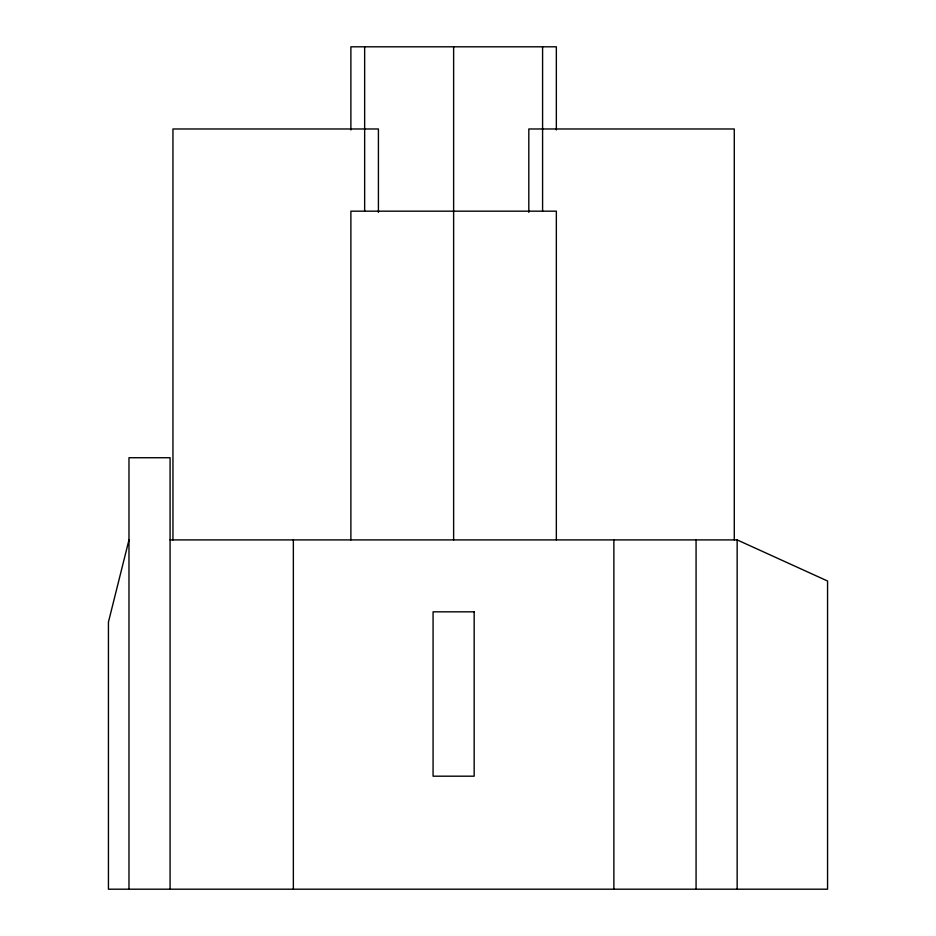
<?xml version="1.0" encoding="UTF-8"?>
<svg xmlns="http://www.w3.org/2000/svg" width="936" height="936" viewBox="0 0 936 936"><rect width="100%" height="100%" fill="white"/><g stroke="black" fill="none" stroke-linecap="round" stroke-linejoin="round"><path stroke-width="1.4" d="M128.981 539.908L108.436 622.101L108.436 889.2L827.564 889.2L827.564 581.01L737.158 539.908L170.083 539.908M737.158 539.908L737.158 889.2M734.28 539.908L734.28 128.981L528.817 128.981L528.817 212.343M696.068 539.908L696.068 889.2M613.876 539.908L613.876 889.2M556.347 129.964L556.347 46.8L350.883 46.8L350.883 129.964M556.347 539.908L556.347 211.173L350.883 211.173L350.883 539.908M542.587 46.8L542.587 211.173M453.621 46.8L453.621 539.908M378.413 212.343L378.413 128.981L172.949 128.981L172.949 539.908M364.654 46.8L364.654 211.173M293.354 539.908L293.354 889.2M170.083 889.2L170.083 457.727L128.981 457.727L128.981 889.2M474.166 611.828L433.075 611.828L433.075 776.19L474.166 776.19L474.166 611.828"/></g></svg>
